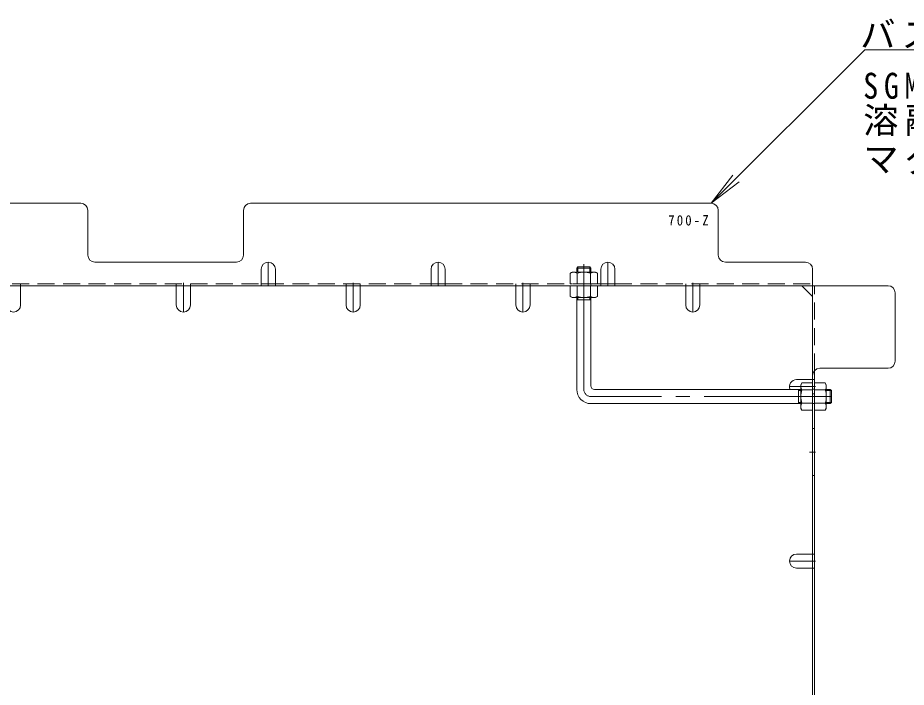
# Model space of a CAD drawing. Units: millimetres at full size, sheet at 1:6; details may follow other scales. Extents: x -1464 to 1197, y -1180 to 1127.
# Drawn here: x 414.6 to 791.3, y 827.5 to 1111.6 of the extents above; entities that cross this region are included whole.
import ezdxf

# ---------------------------------------------------------------- set-up
doc = ezdxf.new("R2010")
doc.units = ezdxf.units.MM
doc.header["$LTSCALE"] = 6
for name, pattern in [('CHAIN1', [8, 5, -1, 1, -1]), ('CHAIN2', [12, 9, -1, 1, -1]), ('DASHED1', [1.8, 1.2, -0.6])]:
    doc.linetypes.add(name, pattern=pattern)
for name, color, linetype, lineweight in [('6-1', 3, 'Continuous', 9), ('6-5', 7, 'Continuous', 9), ('6-7', 2, 'Continuous', 9), ('6-8', 2, 'Continuous', 9), ('6-B', 2, 'Continuous', 9)]:
    doc.layers.add(name, color=color, linetype=linetype, lineweight=lineweight)
doc.styles.add('ＭＳ ゴシック', font='')
doc.styles.get('ＭＳ ゴシック').set_extended_font_data('MS Gothic')

msp = doc.modelspace()

# ---------------------------------------------------------------- linework, layer by layer
at = {"layer": '6-1', "linetype": 'DASHED1'}
for p, q in [((651.647, 1005.36), (652.147, 1005.86)), ((652.147, 1005.86), (657.147, 1005.86)), ((652.147, 1003.66), (652.147, 1005.86)), ((657.647, 1005.36), (657.147, 1005.86)), ((657.147, 1003.66), (657.147, 1005.86)), ((651.647, 1005.36), (657.647, 1005.36)), ((651.647, 1005.36), (651.647, 1003.66)), ((657.647, 1005.36), (657.647, 1003.66))]:
    msp.add_line(p, q, dxfattribs=at)
at = {"layer": '6-1', "linetype": 'CHAIN2'}
for p, q in [((654.647, 953.86), (654.647, 1007.092)), ((759.647, 950.86), (657.647, 950.86))]:
    msp.add_line(p, q, dxfattribs=at)
at = {"layer": '6-1'}
for p, q in [((651.647, 953.86), (651.647, 992.86)), ((651.647, 991.86), (657.647, 991.86)), ((652.147, 991.86), (652.147, 992.86)), ((657.147, 991.86), (657.147, 992.86)), ((657.647, 955.36), (657.647, 992.86)), ((746.647, 953.86), (659.147, 953.86)), ((745.647, 953.86), (745.647, 947.86)), ((745.647, 953.36), (746.647, 953.36)), ((759.147, 953.86), (757.447, 953.86)), ((757.447, 953.36), (759.647, 953.36)), ((759.147, 953.86), (759.147, 947.86)), ((759.147, 953.86), (759.647, 953.36)), ((759.647, 953.36), (759.647, 948.36)), ((746.647, 947.86), (657.647, 947.86)), ((745.647, 948.36), (746.647, 948.36)), ((757.447, 948.36), (759.647, 948.36)), ((759.147, 947.86), (757.447, 947.86)), ((759.147, 947.86), (759.647, 948.36))]:
    msp.add_line(p, q, dxfattribs=at)
for centre, radius in [((657.647, 953.86), 6), ((659.147, 955.36), 1.5)]:
    msp.add_arc(centre, radius, 180, 270, dxfattribs=at)
at = {"layer": '6-1', "linetype": 'CHAIN2'}
msp.add_arc((657.647, 953.86), 3, 180, 270, dxfattribs=at)
at = {"layer": '6-5'}
for p, q in [((893.814, 1098.028), (773.814, 1098.028)), ((708.646, 1032.86), (717.777, 1044.76))]:
    msp.add_line(p, q, dxfattribs=at)
msp.add_lwpolyline([(773.814, 1098.028), (708.646, 1032.86), (720.546, 1041.991)], dxfattribs=at)
at = {"layer": '6-7'}
for p, q in [((384.347, 1032.86), (441.347, 1032.86)), ((708.646, 1032.86), (513.347, 1032.86)), ((444.347, 1010.86), (444.347, 1029.86)), ((510.347, 1010.86), (510.347, 1029.86)), ((711.646, 1010.86), (711.646, 1029.86)), ((507.347, 1007.86), (447.347, 1007.86)), ((748.647, 1007.86), (714.646, 1007.86)), ((751.647, 313.253), (751.647, 1004.86)), ((517.847, 998.66), (523.847, 998.66)), ((589.847, 998.66), (595.847, 998.66)), ((661.847, 998.66), (667.847, 998.66)), ((42.043, 997.86), (783.65, 997.86)), ((751.647, 993.247), (747.035, 997.86)), ((786.65, 965.859), (786.65, 994.86)), ((752.447, 961.903), (752.447, 677.517)), ((754.647, 962.859), (783.65, 962.859))]:
    msp.add_line(p, q, dxfattribs=at)
at = {"layer": '6-7', "linetype": 'DASHED1'}
for p, q in [((163.847, 998.66), (661.847, 998.66)), ((415.847, 997.86), (415.847, 998.66)), ((481.847, 997.86), (481.847, 998.66)), ((487.847, 997.86), (487.847, 998.66)), ((523.847, 997.86), (523.847, 998.66)), ((553.847, 997.86), (553.847, 998.66)), ((559.847, 997.86), (559.847, 998.66)), ((625.847, 997.86), (625.847, 998.66)), ((631.847, 997.86), (631.847, 998.66)), ((657.647, 997.86), (657.647, 998.66)), ((667.847, 998.66), (751.647, 998.66)), ((697.847, 997.86), (697.847, 998.66)), ((703.847, 997.86), (703.847, 998.66)), ((752.447, 961.903), (752.447, 997.86)), ((751.647, 958.057), (752.447, 958.057)), ((752.447, 954.06), (751.647, 954.06)), ((751.647, 952.057), (752.447, 952.057)), ((752.447, 947.86), (751.647, 947.86)), ((751.647, 884.057), (752.447, 884.057)), ((751.647, 878.057), (752.447, 878.057))]:
    msp.add_line(p, q, dxfattribs=at)
at = {"layer": '6-7'}
for centre, start, end in [((441.347, 1029.86), 0, 90), ((513.347, 1029.86), 90, 180), ((708.646, 1029.86), 0, 90), ((447.347, 1010.86), 180, 270), ((507.347, 1010.86), 270, 0), ((714.646, 1010.86), 180, 270), ((748.647, 1004.86), 0, 90), ((783.65, 994.86), 0, 90), ((783.65, 965.859), 270, 0), ((754.647, 959.859), 90, 180)]:
    msp.add_arc(centre, 3, start, end, dxfattribs=at)
at = {"layer": '6-8', "linetype": 'CHAIN1'}
for p, q in [((520.847, 997.86), (520.847, 1007.86)), ((592.847, 997.86), (592.847, 1007.86)), ((664.847, 997.86), (664.847, 1007.86)), ((484.847, 999.06), (484.847, 986.71)), ((556.847, 999.06), (556.847, 986.71)), ((628.847, 999.06), (628.847, 986.71)), ((700.847, 999.06), (700.847, 986.71)), ((752.847, 955.057), (741.847, 955.057)), ((750.3, 927.296), (752.847, 927.296)), ((752.847, 881.057), (741.847, 881.057))]:
    msp.add_line(p, q, dxfattribs=at)
at = {"layer": '6-8'}
for p, q in [((517.847, 1004.86), (517.847, 997.86)), ((523.847, 1004.86), (523.847, 997.86)), ((589.847, 1004.86), (589.847, 997.86)), ((595.847, 1004.86), (595.847, 997.86)), ((661.847, 1004.86), (661.847, 997.86)), ((667.847, 1004.86), (667.847, 997.86)), ((415.847, 989.71), (415.847, 997.86)), ((481.847, 989.71), (481.847, 997.86)), ((487.847, 989.71), (487.847, 997.86)), ((553.847, 989.71), (553.847, 997.86)), ((559.847, 989.71), (559.847, 997.86)), ((625.847, 989.71), (625.847, 997.86)), ((631.847, 989.71), (631.847, 997.86)), ((697.847, 989.71), (697.847, 997.86)), ((703.847, 989.71), (703.847, 997.86)), ((744.847, 958.057), (751.647, 958.057)), ((752.447, 937.296), (751.647, 937.296)), ((752.447, 917.296), (751.647, 917.296)), ((744.847, 884.057), (751.647, 884.057)), ((744.847, 878.057), (751.647, 878.057))]:
    msp.add_line(p, q, dxfattribs=at)
for centre, start, end in [((520.847, 1004.86), 0, 180), ((592.847, 1004.86), 0, 180), ((664.847, 1004.86), 0, 180), ((412.847, 989.71), 180, 0), ((484.847, 989.71), 180, 0), ((556.847, 989.71), 180, 0), ((628.847, 989.71), 180, 0), ((700.847, 989.71), 180, 0), ((744.847, 955.057), 90, 203.52965), ((744.847, 881.057), 90, 270)]:
    msp.add_arc(centre, 3, start, end, dxfattribs=at)
at = {"layer": '6-B', "linetype": 'DASHED1'}
for p, q in [((649.647, 1003.66), (648.897, 1003.227)), ((648.897, 998.66), (648.897, 1003.227)), ((659.647, 1003.66), (649.647, 1003.66)), ((651.784, 1003.227), (651.784, 998.66)), ((657.51, 1003.227), (657.51, 998.66)), ((659.647, 1003.66), (660.397, 1003.227)), ((660.397, 998.66), (660.397, 1003.227)), ((660.397, 998.66), (648.897, 998.66))]:
    msp.add_line(p, q, dxfattribs=at)
at = {"layer": '6-B'}
for p, q in [((648.897, 997.86), (660.397, 997.86)), ((648.897, 997.86), (648.897, 993.293)), ((651.784, 993.293), (651.784, 997.86)), ((657.51, 993.293), (657.51, 997.86)), ((660.397, 997.86), (660.397, 993.293)), ((649.647, 992.86), (648.897, 993.293)), ((649.647, 992.86), (659.647, 992.86)), ((659.647, 992.86), (660.397, 993.293)), ((746.647, 955.86), (747.08, 956.61)), ((746.647, 955.86), (746.647, 945.86)), ((751.647, 956.61), (747.08, 956.61)), ((747.08, 953.723), (751.647, 953.723)), ((751.647, 956.61), (751.647, 945.11)), ((752.447, 956.61), (752.447, 945.11)), ((752.447, 956.61), (757.014, 956.61)), ((757.014, 953.723), (752.447, 953.723)), ((757.447, 955.86), (757.014, 956.61)), ((757.447, 955.86), (757.447, 945.86)), ((746.647, 945.86), (747.08, 945.11)), ((747.08, 947.996), (751.647, 947.996)), ((757.014, 947.996), (752.447, 947.996)), ((757.447, 945.86), (757.014, 945.11)), ((751.647, 945.11), (747.08, 945.11)), ((752.447, 945.11), (757.014, 945.11))]:
    msp.add_line(p, q, dxfattribs=at)
at = {"layer": '6-B', "linetype": 'DASHED1'}
for centre, radius, start, end in [((650.542, 1000.378), 3.29, 93.92076, 120.00002), ((650.307, 1000.925), 2.735, 57.31493, 89.7897), ((654.647, 993.977), 9.683, 72.79974, 107.20027), ((658.987, 1000.925), 2.735, 90.21031, 122.68509), ((658.752, 1000.378), 3.29, 60, 86.07925)]:
    msp.add_arc(centre, radius, start, end, dxfattribs=at)
at = {"layer": '6-B'}
for centre, radius, start, end in [((650.542, 996.142), 3.29, 240, 266.07925), ((650.307, 995.594), 2.735, 270.21031, 302.68509), ((654.647, 1002.542), 9.683, 252.79974, 287.20027), ((658.987, 995.594), 2.735, 237.31493, 269.7897), ((658.752, 996.142), 3.29, 273.92076, 300.00002), ((756.329, 950.86), 9.683, 162.79974, 197.20027), ((749.929, 954.965), 3.29, 150, 176.07925), ((749.382, 955.2), 2.735, 180.21031, 212.68509), ((754.165, 954.965), 3.29, 3.92075, 30), ((754.712, 955.2), 2.735, 327.31491, 359.78969), ((747.764, 950.86), 9.683, 342.79973, 17.20026), ((749.382, 946.519), 2.735, 147.31493, 179.7897), ((749.929, 946.754), 3.29, 183.92076, 210.00002), ((754.712, 946.519), 2.735, 0.2103, 32.68507), ((754.165, 946.754), 3.29, 329.99998, 356.07924)]:
    msp.add_arc(centre, radius, start, end, dxfattribs=at)

# ---------------------------------------------------------------- texts
at = {"layer": '6-5', "char_height": 11, "attachment_point": 7, "style": 'ＭＳ ゴシック'}
for s, insert in [('\\T1.17;バスケット本体', (771.814, 1097.778)), ('\\T1.38;\\W0.85;SGMCC', (773.106, 1077.038)), ('\\T1.18;溶融亜鉛-アルミニウム-', (773.106, 1061.35)), ('\\T1.17;マグネシウム合金めっき鋼板', (773.106, 1044.973))]:
    msp.add_mtext(s, dxfattribs=dict(at, insert=insert))
at = {"layer": '6-5', "color": 6, "insert": (690.446, 1023.36), "char_height": 4.399, "attachment_point": 7, "style": 'ＭＳ ゴシック'}
msp.add_mtext('\\T1.34;\\W0.9;700-Z', dxfattribs=at)

doc.saveas('drawing.dxf')
